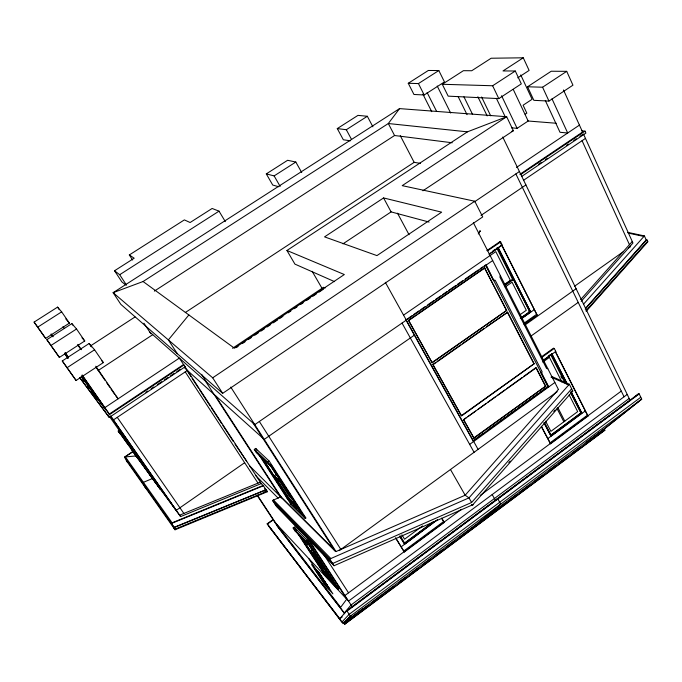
<?xml version="1.0" encoding="UTF-8"?>
<svg xmlns="http://www.w3.org/2000/svg" width="682" height="682" viewBox="0 0 682 682"><rect width="100%" height="100%" fill="white"/><g stroke="black" fill="none" stroke-linecap="round" stroke-linejoin="round"><path stroke-width="1.02" d="M493.836 280.754L486.198 265.042M473.359 222.682L558.464 389.55M489.164 254.164L502.233 245.128L500.665 241.94L499.889 241.675L486.846 250.626M542.863 360.744L555.77 351.452L554.33 348.519L553.52 348.152L541.465 356.814M151.464 477.281L160.458 489.548L160.969 489.19L119.427 430.18L118.182 431.101L120.177 433.829M125.761 441.365L127.04 440.419M254.309 449.404L256.33 452.686L269.97 465.508L270.797 464.928L305.229 518.422L305.817 518.005L269.22 461.126L255.707 448.441L254.309 449.404L267.787 462.123L269.97 465.508M293.124 527.953L294.846 530.749L307.94 544.27L308.656 543.75L338.212 589.282L338.724 588.907L307.318 540.502L294.334 527.084L293.124 527.953L306.073 541.397L307.94 544.27M500.307 275.528L499.906 277.062L546.563 368.468L547.842 368.723M547.203 386.2L548.763 386.907L541.704 373.165L542.096 371.69L495.226 280.311L493.87 279.995M479.037 232.434L480.179 230.866L479.335 232.34A49.777 16.104 -28.2 0 1 478.261 233.96M479.19 232.383L480.026 230.917M473.265 504.646L472.132 505.49L471.577 504.527L472.873 504.697L572.795 391.076L569.351 384.247L551.823 376.524M604.738 430.316L604.354 428.859L343.975 622.964L343.396 622.214L344.129 623.339L344.777 624.201L604.738 430.316L604.022 429.575L596.349 435.295M346.729 599.154L340.642 607.355L276.142 523.657M334.615 281.666L294.922 264.113L286.943 250.482L467.426 131.839L506.666 116.733L399.558 108.609L388.314 123.527L143.075 281.521L113.118 292.68L120.842 304.351L222.682 393.335L482.703 216.936L474.757 201.233L402.201 185.649L506.666 116.733L513.367 130.739L422.9 190.79M188.863 314.948L168.36 339.917L177.397 353.762M273.209 519.496L267.165 523.802L339.815 618.736L346.703 610.714L638.684 393.702L639.196 393.915L641.702 399.149L604.925 428.441M472.873 504.697L334.069 565.728L276.5 506.513L272.553 500.469L280.924 496.752L335.987 551.559L465.167 495.217L558.413 389.439M569.351 384.247L468.977 497.869L329.756 559.027L272.553 500.469M275.187 504.501L332.637 563.494L471.612 502.489L571.652 388.8M508.789 462.677L510.196 461.083M553.784 411.527L555.191 409.933M581.192 301.299L632.964 243.022L583.46 133.979M583.587 304.129L644.405 235.921L646.084 239.663M585.565 308.23L646.186 239.893L646.979 239.655L647.9 241.701L586.213 311.273M585.182 309.134L646.536 239.97M585.957 310.753L647.661 241.172M580.68 299.534L632.265 241.488M641.702 399.149L350.369 616.187L343.046 623.655L267.165 523.802M344.777 624.201L344.018 622.913L351.401 615.42M477.929 523.094L500.75 504.16L497.86 498.977L497.425 498.695L495.456 500.409L492.182 494.561M634.567 397.077L638.684 393.702M640.79 399.822L604.107 429.055L586.946 441.689M343.975 622.964L362.636 608.89M339.815 618.736L342.202 616.963M640.79 397.248L349.158 614.337L341.963 622.01L269.04 526.632M344.129 623.339L345.834 622.069M347.539 620.799L356.908 613.817M361.162 610.637L368.826 604.925M372.227 602.385L383.301 594.133M384.998 592.871L393.514 586.52M398.629 582.709L405.44 577.628M409.694 574.457L418.211 568.106M422.465 564.935L430.129 559.223M436.088 554.781L442.899 549.701M447.162 546.529L454.817 540.817M459.932 537.007L469.293 530.025M470.998 528.755L479.514 522.403M482.072 520.494L493.163 512.233M494.868 510.954L506.803 502.054M508.508 500.784L517.041 494.424M519.599 492.523L529.829 484.893M534.944 481.074L542.625 475.354M548.592 470.904L555.412 465.815M558.822 463.274L568.208 456.284M572.471 453.104L580.143 447.375M586.111 442.925L592.939 437.844M344.76 624.047L604.925 430.01M627.227 394.426L348.545 601.098L274.829 522.25M629.171 398.45L351.068 604.994L344.299 612.947L277.105 525.72M558.507 453.539L352.262 606.844L307.608 537.928M560.212 452.268L582.368 435.807M584.073 434.536L606.23 418.066M607.935 416.804L630.083 400.334L502.736 137.022M346.703 610.714L347.044 611.089L639.196 393.915M403.735 551.047L443.684 521.5M550.05 442.848L587.509 415.15M344.922 595.505L461.39 509.352M480.205 495.439L565.702 432.2M567.254 431.05L621.276 391.093M395.782 538.217L404.307 551.985L444.238 522.446L441.697 518.115M541.372 426.727L550.544 443.794L587.986 416.097L555.344 351.273L555.77 351.452M418.381 529.027L404.562 539.206L401.886 534.799M419.379 528.286L422.61 525.907M404.537 543.06L433.189 521.918M550.886 435.065L580.911 412.908L571.064 393.437M434.195 521.415L404.69 543.187L400.291 535.967M435.798 520.903L404.69 544.219L399.737 536.078M401.152 546.828L437.494 519.658M547.808 438.569L585.352 410.862M319.526 573.971L314.888 568.976L324.871 584.252L325.808 583.562L327.565 585.471M301.495 537.288L323.259 570.749L333.404 581.524M323.345 570.979L322.842 571.346L298.759 534.338M297.369 532.898L324.632 574.773L325.126 574.414L327.275 576.699M339.159 550.672L557.194 391.69M473.658 438.032L545.685 386.165L473.981 438.228L463.521 419.754L466.113 417.887M475.473 439.106L472.882 440.981L548.226 386.668L485.695 264.889L484.22 265.903M477.195 437.853L483.231 433.471M487.536 430.342L496.155 424.076M497.877 422.823L505.635 417.188M507.365 415.935L515.984 409.677M517.706 408.424L528.047 400.905M529.769 399.652L538.396 393.395M540.118 392.141L547.876 386.506L540.604 372.355M469.668 444.391L554.858 382.483M330.753 578.259L323.507 570.561L310.566 550.664L312.083 549.556L314.223 551.789M306.073 541.397L307.318 540.502M294.948 530.767L295.656 530.255M541.329 357.735L554.253 348.442M432.865 364.452L461.603 415.901L534.142 363.736L461.288 415.713L432.865 364.452L435.457 362.619M548.26 356.072L549.982 354.828M542.846 360.599L551.482 354.427L566.299 383.719M542.821 362.116L549.428 357.359L561.891 381.937M467.835 416.651L475.584 411.067M478.167 409.209L485.916 403.625M487.647 402.38L495.396 396.796M497.118 395.551L504.868 389.968M506.59 388.731L522.097 377.564M523.819 376.319L535.882 367.641L545.327 386.003M463.521 419.754L536.231 367.794L545.685 386.165M299.73 509.761L289.032 499.25L299.73 509.761L296.858 505.157M257.822 453.036L290.882 504.22L291.453 503.819M530.605 336.337L578.225 302.399M267.404 524.066L273.456 519.761M628.523 248.018L630.211 246.816M574.474 286.295L622.973 251.948M523.827 323.353L536.691 314.24M524.049 324.265L534.33 316.977M524.356 324.376L537.211 315.272L501.824 245.017L498.994 246.961M525.106 324.922L576.12 288.75M519.522 315.067L526.299 310.284L512.063 282.203L505.192 286.994M520.315 318.332L529.709 311.691L513.452 279.543L512.549 279.253L504.748 284.692M520.468 318.392L529.905 311.759L497.758 248.257L489.207 254.173M521.483 318.699L534.356 309.602M299.389 508.798L289.39 498.994L274.377 475.712L276.108 474.493M437.188 361.4L460.563 344.964M462.294 343.754L483.93 328.528M486.53 326.704L507.647 312.22L534.142 363.736M433.172 364.606L507.647 312.22M431.859 362.645L506.709 310.412L432.166 362.798L408.936 321.307M126.809 460.359L126.264 460.512L175.044 529.778L267.344 491.739L263.388 485.763L172.307 523.111L171.514 523.665L175.146 528.848L124.55 457.145L133.271 451.228M267.787 462.123L269.22 461.126M244.642 462.72L176.254 510.332L132.044 450.418M504.348 284.513L510.358 280.328L495.805 251.624L403.548 315.127M504.774 285.596L513.452 279.543M264.232 439.387L414.588 335.024M405.867 319.926L407.7 318.665M408.569 318.051L412.056 315.647M413.803 314.445L419.038 310.83M420.785 309.628L425.15 306.619M427.767 304.811L433.871 300.6M435.619 299.398L440.853 295.792M442.601 294.59L446.957 291.581M448.705 290.379L455.687 285.562M457.434 284.36L462.669 280.745M465.286 278.947L478.372 269.919M480.119 268.717L482.737 266.909M492.685 260.575L254.787 424.63L149.733 331.998M408.433 320.395L416.301 314.956M418.057 313.754L484.544 267.864L506.709 310.412M484.885 267.975L408.731 320.523L432.166 362.798M160.969 489.19L152.589 477.843L152.095 478.193L127.508 442.882M144.951 486.053L144.482 486.377L145.701 488.124M487.536 250.831L500.665 241.94M492.847 250.933L495.43 249.16M128.131 442.2L156.417 482.865L155.973 483.171L126.98 441.638M149.742 473.802L156.417 482.865M149.494 474.391L149.997 474.041L122.206 434.11L121.694 434.451M523.827 180.091L585.471 138.395M481.006 215.393L525.916 184.95M133.263 451.561L124.55 457.145L127.21 460.93M399.558 108.609L113.118 292.68L212.682 377.811L474.757 201.233M474.433 201.855L519.428 171.54M519.872 174.345L582.581 132.044L563.485 89.964M520.767 174.498L585.028 131.149L585.906 133.084L521.704 176.442M538.456 164.362L541.107 162.572M545.515 159.597L547.279 158.403M566.699 145.3L568.464 144.107M573.758 140.535L576.401 138.744M579.93 136.366L582.581 134.576M127.67 442.507L128.19 442.158M127.696 444.135L128.523 443.667L160.458 489.548M516.462 167.448L579.436 125.104M122.658 434.741L128.404 442.473L122.206 434.11M187.397 370.454L113.391 419.933L110.868 416.566M232.545 348.297L323.566 287.275L325.178 288.017M236.33 347.615L238.086 346.43M242.485 343.481L245.128 341.716M248.64 339.355L251.283 337.581M254.804 335.22L258.325 332.859M260.959 331.094L264.48 328.733M267.114 326.959L270.635 324.598M273.277 322.833L277.676 319.884M279.432 318.699L282.953 316.337M288.23 312.799L290.864 311.026M294.385 308.673L297.028 306.9M300.54 304.539L303.183 302.774M306.704 300.412L310.216 298.051M312.859 296.278L316.38 293.916M319.014 292.152L323.413 289.202M81.149 376.507L109.308 414.059L183.543 364.546L185.172 366.763L109.248 417.444L79.717 377.658M79.82 377.7L108.003 415.653L184.004 364.955M145.871 392.278L147.636 391.101M151.165 388.74L153.817 386.975M157.346 384.614L161.762 381.673M164.413 379.9L167.942 377.547M170.594 375.782L174.123 373.421M176.774 371.656L180.304 369.294M525.174 114.226L526.828 113.135L523.103 105.216L532.105 99.282L520.741 74.926M548.967 101.072L572.948 85.182L566.716 71.337L551.226 71.235L527.544 86.784L533.861 100.331L548.967 101.072L542.582 87.219L527.544 86.784M342.978 243.841L391.101 211.897L429.114 222.068M511.415 127.815L517.118 128.344L528.158 121.012L513.222 89.359M383.582 197.933L324.555 236.876L376.95 255.605L441.655 212.17L383.582 197.933L391.101 211.897M86.58 386.805L88.114 385.79M542.582 87.219L566.716 71.337M87.739 388.467L89.513 387.299M523.264 57.8L491.151 58.234L471.739 70.74L463.41 70.689L442.286 84.278L448.176 96.145L498.789 98.617L521.312 83.877L515.294 71.013L503.018 70.937L523.264 57.8L529.113 70.434L517.732 77.859M76.094 380.471L103.349 362.602L94.576 349.772L89.137 343.506L62.275 360.957L76.094 380.471L62.275 360.957M185.334 312.501L414.145 162.325L420.427 163.382M98.08 370.565L152.759 334.666M90.408 345.979L135.01 316.968M442.286 84.278L492.643 85.753L515.294 71.013M67.134 367.658L94.576 349.772M154.354 291.112L394.571 135.513L452.209 142.768M59.402 357.419L84.747 340.974L76.537 328.988L71.857 323.6L46.853 339.687L59.402 357.419L46.853 339.687M51.022 345.442L76.537 328.988M45.634 338.408L69.402 323.123L61.653 311.845L57.561 307.13L34.1 322.1L45.634 338.408L34.1 322.1M424.187 94.969L444.459 81.934L438.824 70.536L428.322 70.476L408.262 83.281L413.948 94.474L424.187 94.969L418.441 83.579L408.262 83.281M125.59 284.837L121.831 281.871L114.542 270.754L134.192 258.214L129.324 254.949L184.362 219.894L190.116 222.52L212.128 208.47L219.024 211.156L225.333 221.633M278.682 186.715L272.74 185.061L266.295 173.893L287.616 160.287L295.817 162.035L301.734 172.529M350.42 140.807L343.336 139.767L337.283 128.583L357.973 115.377L367.334 116.272L372.892 126.784M37.749 327.138L61.653 311.845M114.542 270.754L119.691 274.71L219.024 211.156M266.295 173.893L274.13 175.905L295.817 162.035M337.283 128.583L346.311 129.725L367.334 116.272M418.441 83.579L438.824 70.536M174.089 527.331L266.048 489.753L174.234 527.536L173.714 527.894L175.044 529.778M263.925 492.276L266.85 491.074L264.607 488.798M174.703 529.292L267.029 491.262M179.622 515.174L260.311 482.183M135.036 454.706L180.602 516.581L261.232 483.589L263.388 485.763M172.094 522.813L263.116 485.49M152.529 478.508L142.572 482.668L144.814 485.865M511.406 131.473L513.367 130.739M135.906 455.96L125.394 456.906L172.307 523.111M527.74 120.978L556.222 123.254M581.857 130.867L585.028 131.149M467.426 131.839L388.314 123.527L394.571 135.513M627.781 232.383L644.405 235.921M628.139 233.082L643.714 236.407M528.806 311.367L529.709 311.691M537.211 315.272L499.889 241.675M286.943 250.482L344.325 274.539L234.455 348.221L143.075 281.521M551.005 377.112L568.524 384.853M572.062 390.752L572.795 391.076M581.772 413.122L571.098 391.519M587.986 416.097L555.412 351.912M464.63 494.851L468.977 497.869L471.612 502.489M444.238 522.446L441.817 518.567M320.574 574.738L316.337 570.169M318.988 573.937L320.813 575.506M322.254 577.313L319.832 575.224L317.173 571.448M320.668 576.503L323.098 578.6M321.503 577.782L323.328 579.359M324.777 581.166L322.339 579.061L318.844 574.005M323.174 580.339L325.612 582.454M326.448 583.732L324.01 581.618L321.341 577.833M324.837 582.888L327.283 585.011M325.672 584.159L327.505 585.753M328.946 587.56L326.499 585.437L323.004 580.373M185.172 366.763L184.72 366.353L261.232 483.589M184.813 368.135L262.621 437.946M274.377 475.712L283.328 484.322M292.254 499.403L289.39 496.607L277.6 478.312M299.568 509.795L289.159 499.565L262.084 457.605M287.139 498.423L301.401 512.472M293.72 506.053L295.988 508.295M301.282 513.52L305.817 518.005M290.208 503.171L304.539 517.34M290.882 504.22L305.229 518.422M246.688 461.296L235.034 444.11M249.782 466.053L335.101 551.03M255.682 475.55L278.213 498.192M265.869 490.247L267.344 491.739M273.371 499.88L330.676 558.353M310.566 550.664L319.807 560.357M326.985 572.224L323.583 568.626L313.498 553.102M323.191 570.791L333.336 581.576L307.659 541.909M321.401 569.811L334.922 584.21M335.868 585.855L338.724 588.907M324.044 573.877L337.616 588.361M324.632 574.773L338.212 589.282M324.871 584.252L329.577 589.367L317.497 570.834M540.732 372.065L541.704 373.165M65.779 318.92L69.402 323.123M81.993 337.769L84.747 340.974M101.482 360.428L103.349 362.602M115.795 395.875L118.156 398.791L95.761 366.225M344.725 613.766L278.171 527.339L257.063 495.243M81.473 376.507L104.84 407.64L179.332 358.101L183.543 364.546M106.17 410.001L89.274 387.461L96.273 397.444M91.917 391.255L98.234 399.686M99.495 401.374L105.812 409.814M118.208 430.998L127.807 444.153M119.623 432.516L120.185 433.3L119.086 431.808L120.262 433.496M126.264 460.512L127.423 462.174M82.215 375.1L109.308 414.059M110.552 415.85L180.602 516.581M112.547 418.799L175.24 508.951M82.062 375.177L102.036 403.897M119.427 430.18L152.589 477.843M65.233 352.662L68.26 357.01M81.55 376.106L86.384 383.054M65.404 353.157L68.396 357.462M81.567 376.387L83.963 379.831M109.452 416.446L124.158 437.494M148.48 472.686L152.828 478.926M121.481 434.221L122.683 435.951M123.51 437.06L124.712 438.799M51.21 334.137L53.026 336.729M64.492 353.199L68.106 358.4M108.003 415.653L109.248 417.444M51.056 334.129L52.846 336.703M64.816 353.89L67.808 358.186M82.786 379.593L83.988 381.323M91.414 392.082L92.616 393.804M94.824 396.881L96.034 398.612M121.37 434.997L136.127 456.275M117.261 417.35L183.859 513.435M63.034 326.533L64.227 328.264M96.034 367.283L105.019 380.343M106.818 382.96L109.819 387.316M111.013 389.055L114.61 394.281M77.842 344.495L81.431 349.704M77.859 345.075L80.229 348.519M71.857 323.6L73.008 325.28M57.561 307.13L59.317 309.688M89.137 343.506L91.431 346.857M257.421 495.26L275.98 523.486M143.945 323.2L150.884 333.754M308.707 558.473L315.229 568.456M185.248 371.886L257.992 483.129M119.691 274.71L126.528 285.153M347.044 611.089L350.369 616.187M187.925 371.937L190.96 376.6M192.119 378.374L198.505 388.143M199.664 389.925L210.099 405.909M211.258 407.691L221.693 423.675M222.861 425.449L233.295 441.442M307.727 541.858L333.345 581.337M308.409 543.904L312.407 550.067M307.77 543.119L333.404 582.59M300.924 536.666L323.285 571.03M294.334 527.084L296.661 530.656M300.728 536.904L302.467 539.581M304.215 542.267L306.542 545.839M308.281 548.516L310.02 551.192M311.188 552.983L315.255 559.231M319.901 566.375L321.648 569.052M323.967 572.624L325.126 574.414M129.324 254.949L132.581 260.004M201.599 374.35L206.723 382.252M215.307 395.492L281.495 497.638M205.495 381.17L281.172 497.92M306.175 536.487L346.959 599.393M271.027 464.86L276.21 472.907M278.512 476.488L283.686 484.535M285.417 487.221L287.719 490.801M294.624 501.534L289.449 493.478L295.724 503.529M296.926 505.106L299.807 509.582M270.515 464.374L288.273 491.961M269.85 464.382L299.799 510.895M269.237 463.82L276.594 475.235M329.756 559.027L334.069 565.728M212.682 377.811L222.682 393.335M262.152 457.554L289.228 499.514L288.657 499.923L259.842 455.286M255.707 448.441L256.858 450.222M263.781 460.947L266.082 464.519M270.123 470.768L273.576 476.13M277.617 482.379L279.918 485.951M285.11 493.99L286.841 496.675M323.924 554.73L348.536 592.837M230.763 387.078L336.038 551.636M253.201 423.232L334.802 550.732M259.348 421.485L340.864 549.428M395.637 537.791L404.307 551.985M400.036 536.777L404.469 544.031M312.16 271.325L322.313 288.818M274.13 175.905L280.157 186.399M450.478 469.506L465.167 495.217M402.039 323.08L474.075 452.294M406.387 320.847L472.694 440.248M463.845 419.933L473.981 438.228M385.321 282.297L478.082 449.378M346.311 129.725L351.494 139.358M397.487 213.168L409.038 234.71M541.38 426.31L550.544 443.794M545.6 421.178L550.903 431.348L577.663 411.63L569.214 394.963M544.637 422.891L551.082 435.167L581.107 413.002L570.553 392.201M544.21 422.917L551.116 436.13L581.814 413.139L571.26 392.32M543.912 422.763L550.357 435.048M400.249 135.624L414.145 162.325M484.544 267.864L506.368 310.284M507.297 312.092L533.793 363.583M485.84 265.724L493.112 279.876M564.79 421.109L557.893 407.683L556.947 408.382L563.852 421.8M560.945 376.311L561.9 378.203M422.891 94.142L431.749 111.678M567.271 383.957L551.712 353.583L566.998 383.83M496.718 247.967L512.881 279.901M550.843 354.921L565.233 383.344M427.128 92.522L436.497 111.149M437.222 86.034L450.674 113.05M458.176 96.656L467.051 114.678M463.939 96.827L472.6 114.482M515.873 173.936L624.039 396.788M477.869 96.75L487.17 115.906M481.594 97.006L490.699 115.812M496.36 98.293L505.464 117.287M492.643 85.753L498.789 98.617M501.568 95.736L517.118 128.344M545.293 100.45L560.007 132.291L567.697 132.999L551.994 98.813M582.07 140.697L629.443 244.668M630.134 246.202L630.373 246.713M530.613 311.913L521.176 318.588L530.656 311.93L497.988 247.37L530.613 311.913M318.92 572.42L311.597 564.551L325.442 585.719L332.91 593.852L318.92 572.42"/></g></svg>
